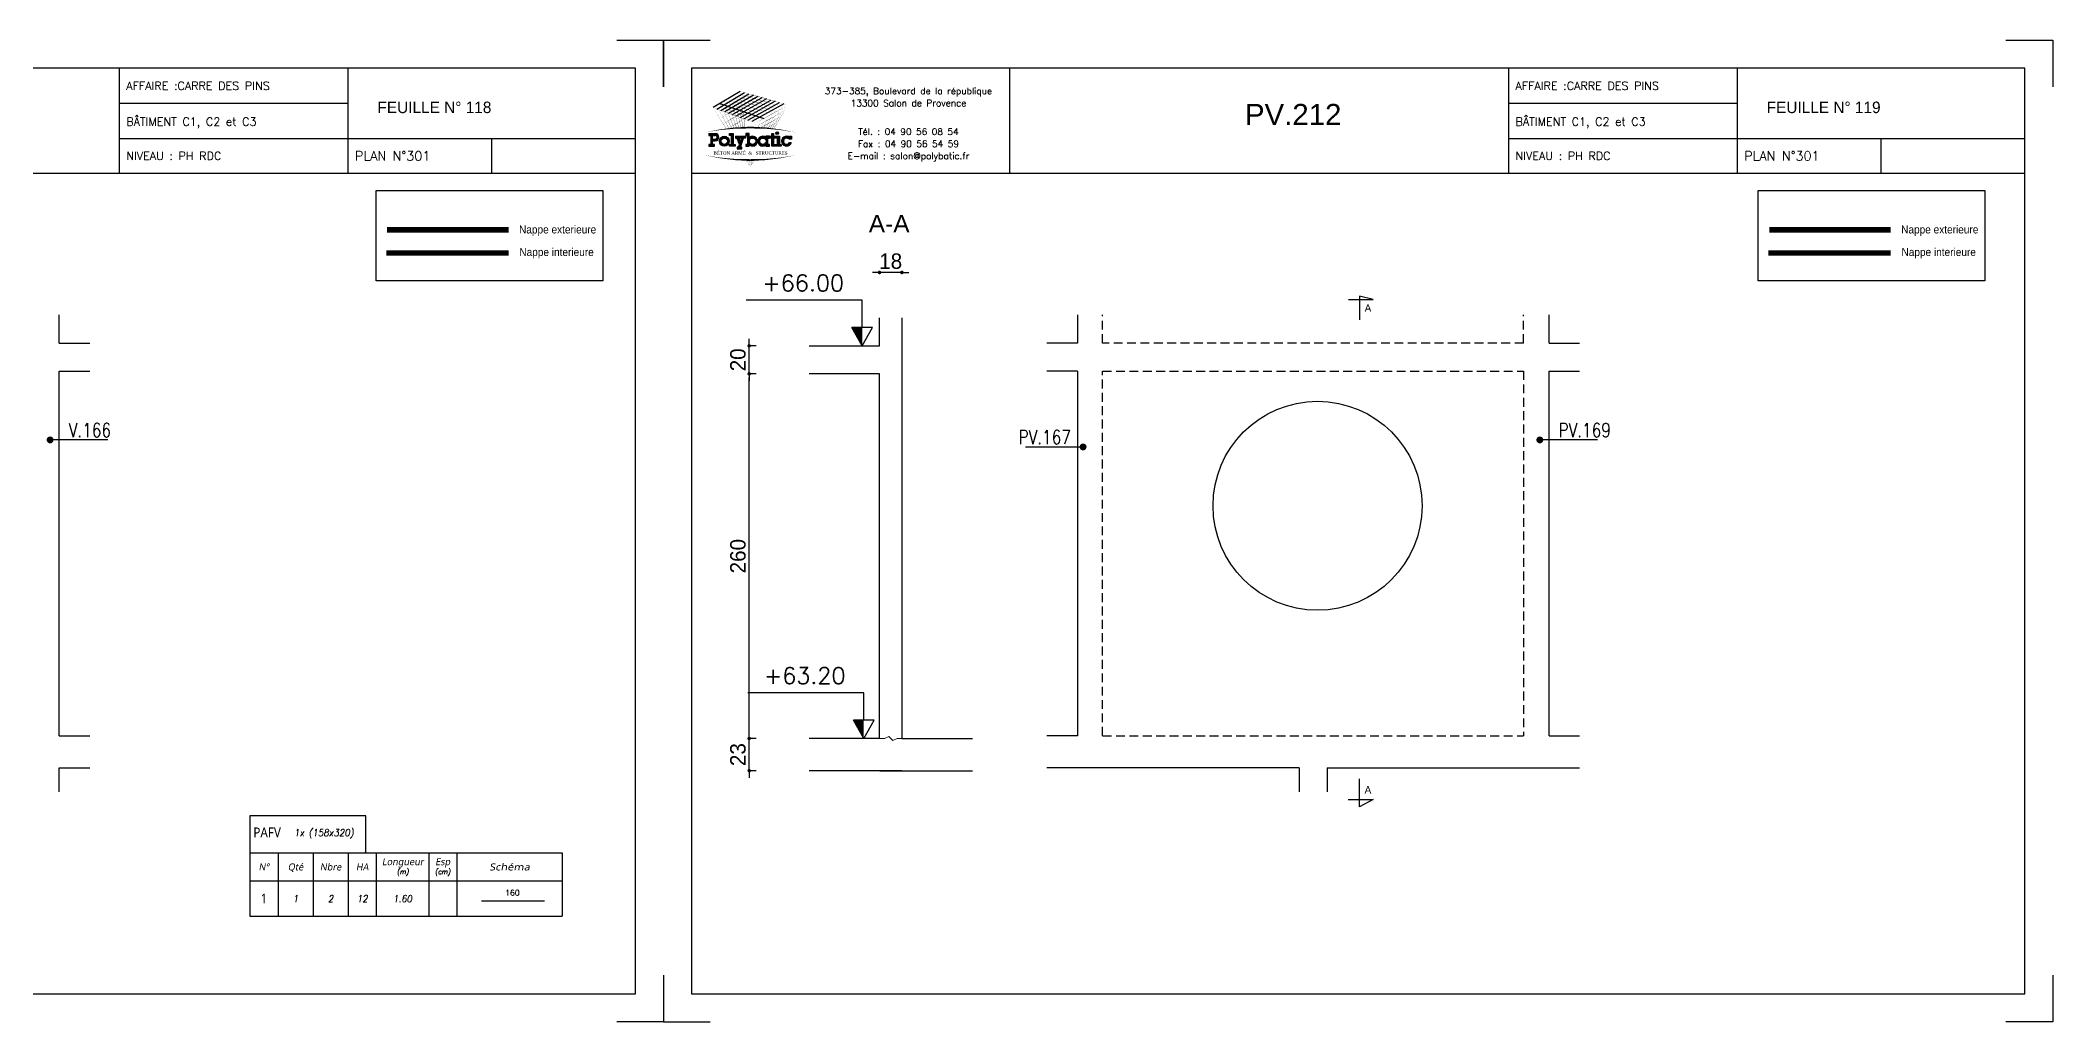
# Model space of a CAD drawing. Header units: metres. Extents: x -5618 to 118954, y -306 to 4637.
# Drawn here: x 117520 to 118954, y 894 to 1594 of the extents above; entities that cross this region are included whole.
import ezdxf
from ezdxf.enums import TextEntityAlignment as Align

# ---------------------------------------------------------------- set-up
doc = ezdxf.new("R2010")
doc.units = ezdxf.units.M
doc.linetypes.add('CACHE', pattern=[9.525, 6.35, -3.175])
for name, color, linetype in [('COTATION', 1, 'Continuous'), ('GO-CARTOUCHE', 7, 'Continuous'), ('GO-FER-HA', 140, 'Continuous'), ('GO-TEXTE', 9, 'Continuous'), ('GO-TEXTE-FER', 3, 'Continuous'), ('K_ENT_M_Building_V.76', 7, 'Continuous'), ('STR_COTATION', 1, 'Continuous'), ('STR_TS', 22, 'Continuous')]:
    doc.layers.add(name, color=color, linetype=linetype)
doc.layers.add('Kofragna_forma', color=7, linetype='Continuous', lineweight=70)
doc.styles.add('ARIAL', font='ARIAL.TTF')
doc.styles.add('GrDimensions', font='simplex.shx')
doc.styles.add('Lucida', font='LSANSI.TTF')
doc.styles.add('POLYBATIC', font='TIMES.TTF')
doc.styles.add('schéma', font='simplex.shx')
doc.styles.add('Tableau', font='romans.shx', dxfattribs={"width": 0.9, "oblique": 10})
doc.styles.add('Tableau2', font='trebuc.TTF', dxfattribs={"width": 0.9, "oblique": 10})
doc.styles.add('TEXTE TS', font='romans.shx', dxfattribs={"width": 0.7, "oblique": 15})
doc.styles.add('TEXTEBA', font='ARIAL.TTF')
doc.dimstyles.new('COUPE-20', dxfattribs={"dimscale": 0.5, "dimtxt": 22, "dimasz": 5, "dimexe": 0.05, "dimexo": 0, "dimgap": 5, "dimtad": 1, "dimdec": 0, "dimdsep": 46, "dimtxsty": 'Standard', "dimblk1": 'DOT', "dimblk2": 'DOT', "dimsah": 1, "dimcen": 0, "dimdle": 150, "dimclrd": 1, "dimclre": 1, "dimclrt": 7, "dimadec": 0, "dimazin": 0, "dimtfac": 1, "dimtdec": 0, "dimtix": 1, "dimtmove": 2, "dimatfit": 3, "dimldrblk": 'DOT', "dimfxl": 0, "dimtvp": 1, "dimtolj": 1, "dimtzin": 0, "dimarcsym": 0})

# ---------------------------------------------------------------- blocks, each defined once
blk = doc.blocks.new('ime')
at = {"layer": 'COTATION', "const_width": 2.5}
blk.add_lwpolyline([(1.2, 0, -1), (-1.2, 0, -1)], format="xyb", close=True, dxfattribs=at)
at = {"layer": 'COTATION'}
blk.add_lwpolyline([(41.1, 0), (0, 0)], dxfattribs=at)
at = {"layer": 'COTATION', "color": 7, "style": 'TEXTE TS', "width": 0.8}
blk.add_attdef('NAME', (9.1, 2), '', height=10, dxfattribs=at)
blk = doc.blocks.new('Désignation')
at = {"layer": 'GO-TEXTE-FER'}
for p, q in [((0, 0.8), (8.9, 0.8)), ((0, 0.8), (0, 0)), ((0.8, 0.8), (0.8, 0)), ((1.8, 0.8), (1.8, 0)), ((2.8, 0.8), (2.8, 0)), ((3.6, 0.8), (3.6, 0)), ((5.1, 0.8), (5.1, 0)), ((5.9, 0.8), (5.9, 0)), ((8.9, 0.8), (8.9, 0)), ((0, 0), (8.9, 0))]:
    blk.add_line(p, q, dxfattribs=at)
at = {"layer": 'GO-TEXTE-FER', "style": 'Tableau2', "oblique": 10}
for s, p in [('Longueur', (4.356, 0.55)), ('Esp', (5.494, 0.55)), ('N°', (0.4, 0.4)), ('Qté', (1.3, 0.4)), ('Nbre', (2.3, 0.4)), ('HA', (3.2, 0.4))]:
    blk.add_text(s, height=0.2, dxfattribs=at).set_placement(p, align=Align.MIDDLE_CENTER)
at = {"layer": 'GO-TEXTE-FER', "color": 7, "style": 'Tableau', "oblique": 10, "width": 0.9}
for s, p in [('(m)', (4.356, 0.265)), ('(cm)', (5.494, 0.265))]:
    blk.add_text(s, height=0.15, dxfattribs=at).set_placement(p, align=Align.MIDDLE_CENTER)
at = {"layer": 'GO-TEXTE-FER', "style": 'Tableau2', "oblique": 10, "width": 1.2}
blk.add_text('Schéma', height=0.2, dxfattribs=at).set_placement((7.4, 0.4), align=Align.MIDDLE_CENTER)
blk = doc.blocks.new('Barre libre')
at = {"layer": 'GO-TEXTE-FER'}
for p, q in [((0, 0), (0, -1)), ((0, 0), (8.9, 0)), ((0.8, 0), (0.8, -1)), ((1.8, 0), (1.8, -1)), ((2.8, 0), (2.8, -1)), ((3.6, 0), (3.6, -1)), ((5.1, 0), (5.1, -1)), ((5.9, 0), (5.9, -1)), ((8.9, 0), (8.9, -1)), ((0, -1), (8.9, -1))]:
    blk.add_line(p, q, dxfattribs=at)
at = {"layer": 'GO-TEXTE-FER', "color": 1}
blk.add_line((6.603, -0.563), (8.394, -0.563), dxfattribs=at)
at = {"layer": 'GO-TEXTE-FER', "style": 'Tableau2', "width": 0.9}
blk.add_attdef('NUMERO', text='', height=0.28, dxfattribs=at).set_placement((0.4, -0.5), align=Align.MIDDLE_CENTER)
at = {"layer": 'GO-TEXTE-FER', "style": 'Tableau', "oblique": 10, "width": 0.9}
for tag, p in [('QUANTITE', (1.3, -0.5)), ('NOMBRE', (2.3, -0.5)), ('NUANCE', (3.2, -0.5)), ('LONGUEUR', (4.35, -0.5)), ('ESPACEMENTS', (5.5, -0.5))]:
    blk.add_attdef(tag, text='', height=0.2, dxfattribs=at).set_placement(p, align=Align.MIDDLE_CENTER)
at = {"layer": 'GO-TEXTE-FER', "color": 1, "style": 'Tableau'}
blk.add_attdef('Longueur', text='', height=0.16, dxfattribs=at).set_placement((7.481, -0.336), align=Align.MIDDLE_CENTER)
blk = doc.blocks.new('A$C492E529B')
h = blk.add_hatch(color=256)
h.paths.add_polyline_path([(-1.98, 0.1), (-2.08, 0.1), (-2.08, 0.3), (-1.93, 0.3, 1), (-1.93, 0.7), (-2.28, 0.7), (-2.28, 0.6), (-2.18, 0.6), (-2.18, 0.1), (-2.28, 0.1), (-2.28, 0), (-1.98, 0)])
h.paths.add_polyline_path([(-2.08, 0.4), (-2.08, 0.6), (-1.93, 0.6, -1), (-1.93, 0.4)], flags=16)
h = blk.add_hatch(color=256)
h.paths.add_polyline_path([(-1.16, 0.28, 1), (-1.71, 0.28, 1)])
h.paths.add_polyline_path([(-1.61, 0.28, -1), (-1.26, 0.28, -1)], flags=16)
for color, points in [(256, [(-0.94, 0.7), (-1.14, 0.7), (-1.14, 0.6), (-1.04, 0.6), (-1.04, 0.1), (-1.14, 0.1), (-1.14, 0), (-0.84, 0), (-0.84, 0.1), (-0.94, 0.1)]), (256, [(-0.37, 0.45), (-0.27, 0.45), (-0.27, 0.55), (-0.52, 0.55), (-0.52, 0.45), (-0.47, 0.45), (-0.54, 0.25), (-0.61, 0.45), (-0.56, 0.45), (-0.56, 0.55), (-0.82, 0.55), (-0.82, 0.45), (-0.72, 0.45), (-0.6, 0.1), (-0.65, -0.05), (-0.72, -0.05), (-0.72, -0.15), (-0.47, -0.15), (-0.47, -0.05), (-0.54, -0.05)]), (256, [(1.39, 0.55), (1.29, 0.55), (1.29, 0.7), (1.19, 0.7), (1.19, 0.55), (1.09, 0.55), (1.09, 0.45), (1.19, 0.45), (1.19, 0), (1.39, 0), (1.39, 0.1), (1.29, 0.1), (1.29, 0.45), (1.39, 0.45)]), (140, [(1.41, 0.73, 1), (1.56, 0.73, 1)]), (256, [(1.61, 0.55), (1.41, 0.55), (1.41, 0.45), (1.51, 0.45), (1.51, 0.1), (1.41, 0.1), (1.41, 0), (1.71, 0), (1.71, 0.1), (1.61, 0.1)]), (256, [(2.13, 0.4), (2.28, 0.4), (2.28, 0.55), (2.18, 0.55), (2.18, 0.49, 3.359496), (2.27, 0.2), (2.17, 0.2, -3.125802)])]:
    blk.add_hatch(color=color).paths.add_polyline_path(points)
h = blk.add_hatch(color=256)
h.paths.add_polyline_path([(-0.05, 0.49), (-0.05, 0.7), (-0.25, 0.7), (-0.25, 0.6), (-0.15, 0.6), (-0.15, 0.1), (-0.25, 0.1), (-0.25, 0), (-0.05, 0), (-0.05, 0.06, 2.12132)])
h.paths.add_polyline_path([(-0.05, 0.28, -1), (0.3, 0.28, -1)], flags=16)
h = blk.add_hatch(color=256)
h.paths.add_polyline_path([(1.07, 0.1), (0.97, 0.1), (0.97, 0.45), (1.07, 0.45), (1.07, 0.55), (0.87, 0.55), (0.87, 0.49, 2.12132), (0.87, 0.06), (0.87, 0), (1.07, 0)])
h.paths.add_polyline_path([(0.52, 0.28, -1), (0.87, 0.28, -1)], flags=16)
for p, q in [((-0.6, 0.1), (-0.72, 0.45)), ((-0.65, -0.05), (-0.6, 0.1)), ((-0.54, 0.25), (-0.61, 0.45)), ((-0.54, -0.05), (-0.37, 0.45)), ((-0.54, 0.25), (-0.47, 0.45)), ((0.87, 0.55), (0.87, 0.49)), ((1.07, 0.55), (0.87, 0.55)), ((0.87, 0.06), (0.87, 0)), ((0.97, 0.1), (0.97, 0.45)), ((0.97, 0.45), (1.07, 0.45)), ((1.07, 0.1), (0.97, 0.1)), ((1.07, 0.45), (1.07, 0.55)), ((1.07, 0), (1.07, 0.1)), ((2.17, 0.2), (2.27, 0.2)), ((0.87, 0), (1.07, 0))]:
    blk.add_line(p, q)
for points in [[(-2.28, 0.7), (-1.93, 0.7)], [(-2.28, 0.7), (-2.28, 0.6), (-2.18, 0.6), (-2.18, 0.1), (-2.28, 0.1), (-2.28, 0), (-1.98, 0), (-1.98, 0.1), (-2.08, 0.1), (-2.08, 0.3), (-1.93, 0.3)], [(-2.08, 0.4), (-2.08, 0.6), (-1.93, 0.6)], [(-2.08, 0.4), (-1.93, 0.4)], [(-1.14, 0.7), (-0.94, 0.7), (-0.94, 0.1), (-0.84, 0.1), (-0.84, 0), (-1.14, 0), (-1.14, 0.1), (-1.04, 0.1), (-1.04, 0.6), (-1.14, 0.6), (-1.14, 0.7)], [(-0.82, 0.55), (-0.56, 0.55)], [(-0.82, 0.55), (-0.82, 0.45), (-0.72, 0.45)], [(-0.61, 0.45), (-0.56, 0.45), (-0.56, 0.55)], [(-0.52, 0.55), (-0.27, 0.55), (-0.27, 0.45), (-0.37, 0.45)], [(-0.47, 0.45), (-0.52, 0.45), (-0.52, 0.55)], [(-0.25, 0.7), (-0.25, 0.6), (-0.15, 0.6), (-0.15, 0.1), (-0.25, 0.1), (-0.25, 0), (-0.05, 0), (-0.05, 0.06)], [(-0.05, 0.49), (-0.05, 0.7), (-0.25, 0.7)], [(1.09, 0.55), (1.19, 0.55), (1.19, 0.7), (1.29, 0.7), (1.29, 0.55), (1.39, 0.55), (1.39, 0.45), (1.29, 0.45), (1.29, 0.1), (1.39, 0.1), (1.39, 0), (1.19, 0), (1.19, 0.45), (1.09, 0.45)], [(1.09, 0.45), (1.09, 0.55)], [(1.41, 0.45), (1.41, 0.55), (1.61, 0.55), (1.61, 0.1), (1.71, 0.1), (1.71, 0), (1.41, 0), (1.41, 0.1), (1.51, 0.1), (1.51, 0.45), (1.41, 0.45)], [(2.18, 0.49), (2.18, 0.55), (2.28, 0.55), (2.28, 0.4), (2.13, 0.4)], [(-0.65, -0.05), (-0.72, -0.05), (-0.72, -0.15), (-0.47, -0.15), (-0.47, -0.05), (-0.54, -0.05)]]:
    blk.add_lwpolyline(points)
for centre, radius in [((-1.43, 0.28), 0.275), ((-1.43, 0.28), 0.175), ((0.13, 0.28), 0.175), ((0.7, 0.28), 0.175)]:
    blk.add_circle(centre, radius)
at = {"color": 140}
blk.add_circle((1.49, 0.73), 0.075, dxfattribs=at)
for centre, radius, start, end in [((-1.93, 0.5), 0.2, 270, 90), ((-1.93, 0.5), 0.1, 270, 90), ((0.13, 0.28), 0.275, 230.4788, 129.5212), ((0.7, 0.28), 0.275, 50.4788, 309.5212), ((2.01, 0.28), 0.275, 50.4788, 344.1734), ((2.01, 0.28), 0.175, 45.5847, 334.6231)]:
    blk.add_arc(centre, radius, start, end)
blk = doc.blocks.new('POLYBATIC')
at = {"color": 140}
for p, q in [((-0.43, 3.281), (-1.602, 2.578)), ((-1.435, 2.518), (-0.241, 3.228)), ((-1.309, 2.754), (0.586, 2.109)), ((-1.268, 2.457), (-0.053, 3.175)), ((0.135, 3.121), (-1.101, 2.397)), ((-0.934, 2.337), (0.323, 3.068)), ((-0.767, 2.276), (0.511, 3.015)), ((0.7, 2.962), (-0.6, 2.216)), ((-0.433, 2.156), (0.888, 2.908)), ((1.076, 2.855), (-0.266, 2.095)), ((-0.099, 2.035), (1.264, 2.802)), ((1.452, 2.749), (0.067, 1.974))]:
    blk.add_line(p, q, dxfattribs=at)
for points in [[(-1.602, 2.578, 0, 0.0156, 0), (-1.016, 2.93, 0, 0, 0)], [(-1.456, 2.344, 0, 0.0156, 0), (-0.923, 2.663, 0, 0, 0)], [(-0.522, 2.339, 0.0156, 0, 0), (-1.455, 2.666, 0, 0, 0)], [(-0.913, 1.673, 0.0116, 0, 0), (-1.455, 2.666, 0, 0, 0)], [(-1.435, 2.518, 0, 0.0156, 0), (-0.838, 2.873, 0, 0, 0)], [(-0.361, 2.432, 0.0156, 0, 0), (-1.309, 2.754, 0, 0, 0)], [(-0.8, 1.684, 0.0121, 0, 0), (-1.309, 2.754, 0, 0, 0)], [(-1.268, 2.457, 0, 0.0156, 0), (-0.661, 2.816, 0, 0, 0)], [(-0.2, 2.524, 0.0156, 0, 0), (-1.162, 2.842, 0, 0, 0)], [(-0.692, 1.693, 0.0126, 0, 0), (-1.162, 2.842, 0, 0, 0)], [(-1.101, 2.397, 0, 0.0156, 0), (-0.483, 2.759, 0, 0, 0)], [(-1.016, 2.93, 0.0156, 0, 0), (-0.43, 3.281, 0, 0, 0)], [(-0.039, 2.617, 0.0156, 0, 0), (-1.016, 2.93, 0, 0, 0)], [(-0.589, 1.7, 0.0131, 0, 0), (-1.016, 2.93, 0, 0, 0)], [(-0.934, 2.337, 0, 0.0156, 0), (-0.305, 2.702, 0, 0, 0)], [(-0.391, 2.983, 0, 0.0156, 0), (-0.923, 2.663, 0, 0, 0)], [(0.122, 2.71, 0.0156, 0, 0), (-0.869, 3.018, 0, 0, 0)], [(-0.491, 1.706, 0.0136, 0, 0), (-0.869, 3.018, 0, 0, 0)], [(-0.838, 2.873, 0.0156, 0, 0), (-0.241, 3.228, 0, 0, 0)], [(-0.352, 2.685, 0, 0.0156, 0), (-0.831, 2.397, 0, 0, 0)], [(-0.767, 2.276, 0, 0.0156, 0), (-0.128, 2.646, 0, 0, 0)], [(0.283, 2.803, 0.0156, 0, 0), (-0.723, 3.105, 0, 0, 0)], [(-0.398, 1.71, 0.014, 0, 0), (-0.723, 3.105, 0, 0, 0)], [(-0.661, 2.816, 0.0156, 0, 0), (-0.053, 3.175, 0, 0, 0)], [(0.444, 2.896, 0.0156, 0, 0), (-0.576, 3.193, 0, 0, 0)], [(-0.309, 1.714, 0.0145, 0, 0), (-0.576, 3.193, 0, 0, 0)], [(-0.483, 2.759, 0.0156, 0, 0), (0.135, 3.121, 0, 0, 0)], [(0.605, 2.988, 0.0156, 0, 0), (-0.43, 3.281, 0, 0, 0)], [(-0.225, 1.716, 0.0149, 0, 0), (-0.43, 3.281, 0, 0, 0)], [(-0.305, 2.702, 0.0156, 0, 0), (0.323, 3.068, 0, 0, 0)], [(-0.128, 2.646, 0.0156, 0, 0), (0.511, 3.015, 0, 0, 0)], [(0.937, 2.305, 0, 0.0156, 0), (-0.039, 2.617, 0, 0, 0)], [(0.05, 2.589, 0.0156, 0, 0), (0.7, 2.962, 0, 0, 0)], [(1.113, 2.402, 0, 0.0156, 0), (0.122, 2.71, 0, 0, 0)], [(0.227, 2.532, 0.0156, 0, 0), (0.888, 2.908, 0, 0, 0)], [(1.289, 2.5, 0, 0.0156, 0), (0.283, 2.803, 0, 0, 0)], [(0.405, 2.475, 0.0156, 0, 0), (1.076, 2.855, 0, 0, 0)], [(1.465, 2.598, 0, 0.0156, 0), (0.444, 2.896, 0, 0, 0)], [(0.582, 2.418, 0.0156, 0, 0), (1.264, 2.802, 0, 0, 0)], [(1.641, 2.695, 0, 0.0156, 0), (0.605, 2.988, 0, 0, 0)], [(0.76, 2.362, 0.0156, 0, 0), (1.452, 2.749, 0, 0, 0)], [(0.937, 2.305, 0.0156, 0, 0), (1.641, 2.695, 0, 0, 0)], [(1.012, 1.663, 0.012, 0, 0), (1.641, 2.695, 0, 0, 0)], [(-1.953, 1.508, 0, 0.0781, -0.053843), (0, 1.719, 0, 0, 0)], [(-0.684, 2.246, 0.0156, 0, 0), (-1.602, 2.578, 0, 0, 0)], [(-1.031, 1.66, 0.0111, 0, 0), (-1.602, 2.578, 0, 0, 0)], [(-1.31, 2.109, 0, 0.0156, 0), (-0.831, 2.397, 0, 0, 0)], [(-1.165, 1.875, 0, 0.0156, 0), (-0.739, 2.131, 0, 0, 0)], [(-1.019, 1.641, 0, 0.0156, 0), (-0.646, 1.864, 0, 0, 0)], [(-0.312, 2.386, 0, 0.0156, 0), (-0.739, 2.131, 0, 0, 0)], [(0.234, 1.914, 0, 0.0156, 0), (-0.684, 2.246, 0, 0, 0)], [(-0.273, 2.088, 0, 0.0156, 0), (-0.646, 1.864, 0, 0, 0)], [(-0.6, 2.216, 0, 0.0156, 0), (0.05, 2.589, 0, 0, 0)], [(0.41, 2.012, 0, 0.0156, 0), (-0.522, 2.339, 0, 0, 0)], [(-0.433, 2.156, 0, 0.0156, 0), (0.227, 2.532, 0, 0, 0)], [(0.586, 2.109, 0, 0.0156, 0), (-0.361, 2.432, 0, 0, 0)], [(-0.234, 1.79, 0, 0.00638, 0), (-0.365, 1.711, 0, 0.00638, 0)], [(-0.266, 2.095, 0, 0.0156, 0), (0.405, 2.475, 0, 0, 0)], [(0.762, 2.207, 0, 0.0156, 0), (-0.2, 2.524, 0, 0, 0)], [(-0.099, 2.035, 0, 0.0156, 0), (0.582, 2.418, 0, 0, 0)], [(1.953, 1.508, 0, 0.0781, 0.053843), (0, 1.719, 0, 0, 0)], [(0.067, 1.974, 0, 0.0156, 0), (0.76, 2.362, 0, 0, 0)], [(0.213, 1.74, 0, 0.0156, 0), (0.852, 2.095, 0, 0, 0)], [(0.21, 1.716, 0.00323, 0, 0), (0.234, 1.914, 0, 0, 0)], [(0.234, 1.914, 0, 0.0156, 0), (0.937, 2.305, 0, 0, 0)], [(0.349, 1.712, 0.00465, 0, 0), (0.41, 2.012, 0, 0, 0)], [(0.447, 1.708, 0.00693, 0.0156, 0), (0.767, 1.886, 0, 0, 0)], [(0.474, 1.706, 0.00597, 0, 0), (0.586, 2.109, 0, 0, 0)], [(0.587, 1.7, 0.00718, 0, 0), (0.762, 2.207, 0, 0, 0)], [(0.68, 1.675, 0.0156, 0, 0), (1.193, 1.96, 0, 0, 0)], [(0.689, 1.693, 0.0083, 0, 0), (0.937, 2.305, 0, 0, 0)], [(0.765, 1.884, 0.0156, 0, 0), (1.342, 2.205, 0, 0, 0)], [(0.781, 1.685, 0.00933, 0, 0), (1.113, 2.402, 0, 0, 0)], [(0.852, 2.095, 0.0156, 0, 0), (1.491, 2.45, 0, 0, 0)], [(0.865, 1.678, 0.0103, 0, 0), (1.289, 2.5, 0, 0, 0)], [(0.942, 1.67, 0.0112, 0, 0), (1.465, 2.598, 0, 0, 0)], [(0.96, 1.668, 0.00293, 0, 0), (1.044, 1.715, 0, 0, 0)], [(-1.953, 0.523, 0, 0.0781, 0.053843), (0, 0.312, 0, 0, 0)], [(0, 0, 0, 0.00381, 0), (-0.195, 0.315, 0, 0.00381, 0)], [(0, 0, 0, 0.00368, 0), (-0.171, 0.314, 0, 0.00368, 0)], [(0, 0, 0, 0.00356, 0), (-0.149, 0.314, 0, 0.00356, 0)], [(0, 0, 0, 0.00345, 0), (-0.128, 0.313, 0, 0.00345, 0)], [(0, 0, 0, 0.00334, 0), (-0.109, 0.313, 0, 0.00334, 0)], [(0, 0, 0, 0.00324, 0), (-0.09, 0.313, 0, 0.00324, 0)], [(0, 0, 0, 0.00315, 0), (-0.073, 0.313, 0, 0.00315, 0)], [(0, 0, 0, 0.00306, 0), (-0.056, 0.313, 0, 0.00306, 0)], [(0, 0, 0, 0.00306, 0), (-0.056, 0.313, 0, 0.00306, 0)], [(0, 0, 0, 0.00298, 0), (-0.041, 0.313, 0, 0.00298, 0)], [(1.953, 0.523, 0, 0.0781, -0.053843), (0, 0.312, 0, 0, 0)], [(0, 0, 0, 0.0051, 0), (0.038, 0.313, 0, 0.0051, 0)], [(0, 0, 0, 0.00425, 0), (0.127, 0.313, 0, 0.00425, 0)], [(0, 0, 0, 0.00408, 0), (0.145, 0.314, 0, 0.00408, 0)], [(0, 0, 0, 0.00392, 0), (0.162, 0.314, 0, 0.00392, 0)], [(0, 0, 0, 0.00378, 0), (0.177, 0.314, 0, 0.00378, 0)], [(0, 0, 0, 0.00365, 0), (0.191, 0.315, 0, 0.00365, 0)], [(0, 0, 0, 0.00486, 0), (0.064, 0.313, 0, 0.00486, 0)], [(0, 0, 0, 0.00464, 0), (0.087, 0.313, 0, 0.00464, 0)], [(0, 0, 0, 0.00443, 0), (0.108, 0.313, 0, 0.00443, 0)]]:
    blk.add_lwpolyline(points, format="xyseb", dxfattribs=at)
at = {"color": 5, "xscale": 0.78125, "yscale": 0.78125, "zscale": 0.78125}
blk.add_blockref('A$C492E529B', (0, 0.91), dxfattribs=at)
at = {"lineweight": 60, "style": 'POLYBATIC'}
for s, p in [('BÉTON ARMÉ', (-1.587, 0.547)), ('STRUCTURES', (0.24, 0.547))]:
    blk.add_text(s, height=0.1406, dxfattribs=at).set_placement(p)
at = {"color": 140, "style": 'POLYBATIC'}
blk.add_text('&', height=0.141, dxfattribs=at).set_placement((0, 0.547), align=Align.CENTER)
blk = doc.blocks.new('_DOT')
at = {"color": 0, "linetype": 'ByBlock'}
blk.add_line((-0.5, 0), (-1, 0), dxfattribs=at)
at = {"color": 0, "linetype": 'ByBlock', "const_width": 0.5}
blk.add_lwpolyline([(-0.25, 0, 1), (0.25, 0, 1)], format="xyb", close=True, dxfattribs=at)
blk = doc.blocks.new('*D1336')
at = {"layer": 'COTATION', "color": 1, "lineweight": -2, "ltscale": 4.5}
for p, q in [((118025.5, 1098.3), (118025.5, 1100.8)), ((118030.5, 1095.8), (118025.5, 1095.8)), ((118025.5, 1072.8), (118025.5, 1095.8)), ((118030.5, 1072.8), (118025.5, 1072.8)), ((118025.5, 1070.3), (118025.5, 1067.8))]:
    blk.add_line(p, q, dxfattribs=at)
at = {"layer": 'DEFPOINTS', "color": 0, "lineweight": -3, "ltscale": 4.5}
for p in [(118025.5, 1095.8), (118068.3, 1095.8), (118068.3, 1072.8)]:
    blk.add_point(p, dxfattribs=at)
at = {"layer": 'COTATION', "color": 1, "lineweight": -2, "ltscale": 4.5, "xscale": 2.5, "yscale": 2.5, "zscale": 2.5}
for p, rotation in [((118025.5, 1095.8), 270), ((118025.5, 1072.8), 90)]:
    blk.add_blockref('_DOT', p, dxfattribs=dict(at, rotation=rotation))
at = {"layer": 'COTATION', "color": 7, "lineweight": -3, "ltscale": 4.5, "insert": (118017.5, 1084.3), "char_height": 11, "attachment_point": 5, "rotation": 90}
blk.add_mtext('\\A1;23', dxfattribs=at)
blk = doc.blocks.new('*D1337')
at = {"layer": 'COTATION', "color": 1, "lineweight": -2, "ltscale": 4.5}
for p, q in [((118030.5, 1355.8), (118025.5, 1355.8)), ((118025.5, 1098.3), (118025.5, 1353.3)), ((118030.5, 1095.8), (118025.5, 1095.8))]:
    blk.add_line(p, q, dxfattribs=at)
at = {"layer": 'DEFPOINTS', "color": 0, "lineweight": -3, "ltscale": 4.5}
for p in [(118025.5, 1355.8), (118068.3, 1355.8), (118068.3, 1095.8)]:
    blk.add_point(p, dxfattribs=at)
at = {"layer": 'COTATION', "color": 1, "lineweight": -2, "ltscale": 4.5, "xscale": 2.5, "yscale": 2.5, "zscale": 2.5}
for p, rotation in [((118025.5, 1355.8), 90), ((118025.5, 1095.8), 270)]:
    blk.add_blockref('_DOT', p, dxfattribs=dict(at, rotation=rotation))
at = {"layer": 'COTATION', "color": 7, "lineweight": -3, "ltscale": 4.5, "insert": (118017.5, 1225.8), "char_height": 11, "attachment_point": 5, "rotation": 90}
blk.add_mtext('\\A1;260', dxfattribs=at)
blk = doc.blocks.new('*D1338')
at = {"layer": 'COTATION', "color": 1, "lineweight": -2, "ltscale": 4.5}
for p, q in [((118025.5, 1378.3), (118025.5, 1380.8)), ((118030.5, 1375.8), (118025.5, 1375.8)), ((118025.5, 1355.8), (118025.5, 1375.8)), ((118030.5, 1355.8), (118025.5, 1355.8)), ((118025.5, 1353.3), (118025.5, 1350.8))]:
    blk.add_line(p, q, dxfattribs=at)
at = {"layer": 'DEFPOINTS', "color": 0, "lineweight": -3, "ltscale": 4.5}
for p in [(118025.5, 1375.8), (118068.3, 1375.8), (118068.3, 1355.8)]:
    blk.add_point(p, dxfattribs=at)
at = {"layer": 'COTATION', "color": 1, "lineweight": -2, "ltscale": 4.5, "xscale": 2.5, "yscale": 2.5, "zscale": 2.5}
for p, rotation in [((118025.5, 1375.8), 270), ((118025.5, 1355.8), 90)]:
    blk.add_blockref('_DOT', p, dxfattribs=dict(at, rotation=rotation))
at = {"layer": 'COTATION', "color": 7, "lineweight": -3, "ltscale": 4.5, "insert": (118017.5, 1365.8), "char_height": 11, "attachment_point": 5, "rotation": 90}
blk.add_mtext('\\A1;20', dxfattribs=at)
blk = doc.blocks.new('*D1339')
at = {"layer": 'DEFPOINTS', "color": 0, "lineweight": -3, "ltscale": 4.5}
for p in [(118118.3, 1428.1), (118118.3, 1395.8, 187.7), (118134.3, 1395.8, 187.7)]:
    blk.add_point(p, dxfattribs=at)
at = {"layer": 'STR_COTATION', "color": 1, "lineweight": -2, "ltscale": 4.5}
for p, q in [((118115.8, 1428.1), (118113.3, 1428.1)), ((118118.3, 1428.1), (118118.3, 1428.1)), ((118134.3, 1428.1), (118118.3, 1428.1)), ((118134.3, 1428.1), (118134.3, 1428.1)), ((118136.8, 1428.1), (118139.3, 1428.1))]:
    blk.add_line(p, q, dxfattribs=at)
at = {"layer": 'STR_COTATION', "color": 1, "lineweight": -2, "ltscale": 4.5, "xscale": 2.5, "yscale": 2.5, "zscale": 2.5}
blk.add_blockref('_DOT', (118118.3, 1428.1), dxfattribs=at)
at = {"layer": 'STR_COTATION', "color": 1, "lineweight": -2, "ltscale": 4.5, "xscale": 2.5, "yscale": 2.5, "zscale": 2.5, "rotation": 180}
blk.add_blockref('_DOT', (118134.3, 1428.1), dxfattribs=at)
at = {"layer": 'STR_COTATION', "color": 7, "lineweight": -3, "ltscale": 4.5, "insert": (118126.3, 1436.1), "char_height": 11, "attachment_point": 5}
blk.add_mtext('\\A1;18', dxfattribs=at)

msp = doc.modelspace()

# ---------------------------------------------------------------- linework, layer by layer
for p, q in [((117576.63, 1573.71), (117576.63, 1498.77)), ((117739.6, 1573.74), (117739.6, 1498.77)), ((118566.53, 1573.71), (118566.53, 1498.77)), ((118729.5, 1573.74), (118729.5, 1498.77)), ((117576.63, 1548.71), (117739.6, 1548.71)), ((118566.53, 1548.71), (118729.5, 1548.71)), ((117576.63, 1523.72), (117739.6, 1523.72)), ((117739.6, 1523.74), (117944.45, 1523.74)), ((117841.93, 1523.74), (117841.93, 1498.77)), ((118566.53, 1523.72), (118729.5, 1523.72)), ((118729.5, 1523.74), (118934.35, 1523.74)), ((118831.84, 1523.74), (118831.84, 1498.77))]:
    msp.add_line(p, q)
at = {"color": 7, "linetype": 'Continuous', "lineweight": -3}
for p, q in [((118113.45, 1388.79, 187.69), (118098.7, 1388.79, 187.69)), ((118106.08, 1375.79, 187.69), (118098.7, 1388.79, 187.69)), ((118113.45, 1388.79, 187.69), (118098.7, 1388.79, 187.69)), ((118106.08, 1375.79, 187.69), (118098.7, 1388.79, 187.69)), ((118106.08, 1375.79, 187.69), (118113.45, 1388.79, 187.69)), ((118106.08, 1375.79, 187.69), (118113.45, 1388.79, 187.69)), ((118114.51, 1108.79, 187.69), (118099.76, 1108.79, 187.69)), ((118107.13, 1095.79, 187.69), (118099.76, 1108.79, 187.69)), ((118114.51, 1108.79, 187.69), (118099.76, 1108.79, 187.69)), ((118107.13, 1095.79, 187.69), (118099.76, 1108.79, 187.69)), ((118107.13, 1095.79, 187.69), (118114.51, 1108.79, 187.69)), ((118107.13, 1095.79, 187.69), (118114.51, 1108.79, 187.69))]:
    msp.add_line(p, q, dxfattribs=at)
for points in [[(117931.12, 1593.71), (117964.45, 1593.71), (117964.45, 1560.38)], [(117964.45, 1560.38), (117964.45, 1593.71), (117997.78, 1593.71)], [(118921.02, 1593.71), (118954.35, 1593.71), (118954.35, 1560.38)], [(118211.09, 1573.71), (118211.09, 1498.77)], [(117944.45, 1498.77), (116994.55, 1498.77)], [(118934.35, 1498.77), (117984.45, 1498.77)], [(117964.45, 927.11), (117964.45, 893.78), (117931.12, 893.78)], [(117964.45, 927.11), (117964.45, 893.78), (117997.78, 893.78)], [(118954.35, 927.11), (118954.35, 893.78), (118921.02, 893.78)]]:
    msp.add_lwpolyline(points)
for points in [[(116994.55, 1573.71), (116994.55, 913.78), (117944.45, 913.78), (117944.45, 1573.71)], [(117984.45, 1573.71), (117984.45, 913.78), (118934.35, 913.78), (118934.35, 1573.71)]]:
    msp.add_lwpolyline(points, close=True)
at = {"lineweight": 18, "elevation": 187.69}
msp.add_lwpolyline([(118134.28, 1095.79), (118130.81, 1095.79), (118127.79, 1094.36), (118125.04, 1097.13), (118121.88, 1095.79), (118118.28, 1095.79)], dxfattribs=at)
at = {"color": 7, "linetype": 'Continuous', "lineweight": -3}
for points in [[(118098.7, 1388.79, 187.69), (118106.08, 1375.79, 187.69), (118106.08, 1388.76, 187.69)], [(118098.7, 1388.79, 187.69), (118106.08, 1375.79, 187.69), (118106.08, 1388.76, 187.69)], [(118099.76, 1108.79, 187.69), (118107.13, 1095.79, 187.69), (118107.13, 1108.75, 187.69)], [(118099.76, 1108.79, 187.69), (118107.13, 1095.79, 187.69), (118107.13, 1108.75, 187.69)]]:
    msp.add_solid(points, dxfattribs=at)
at = {"layer": 'GO-TEXTE', "elevation": 563.06, "flags": 128}
for points in [[(118452.44, 1408.86), (118470.08, 1408.85), (118460.41, 1411.14), (118460.4, 1394.22)], [(118452.41, 1052.28), (118470.06, 1052.28), (118460.38, 1047), (118460.38, 1066.92)]]:
    msp.add_lwpolyline(points, dxfattribs=at)
at = {"layer": 'GO-TEXTE-FER'}
msp.add_lwpolyline([(117669.76, 1014.18), (117752.26, 1014.18), (117752.26, 1040.61), (117669.76, 1040.61)], close=True, dxfattribs=at)
at = {"layer": 'K_ENT_M_Building_V.76', "color": 30, "linetype": 'Continuous', "lineweight": -3}
for p, q in [((118099.58, 1408.29, 187.69), (118023.43, 1408.29, 187.69)), ((118099.58, 1408.29, 187.69), (118023.43, 1408.29, 187.69)), ((118106.08, 1408.29, 187.69), (118099.58, 1408.29, 187.69)), ((118106.08, 1408.29, 187.69), (118099.58, 1408.29, 187.69)), ((118106.08, 1388.79, 187.69), (118106.08, 1408.29, 187.69)), ((118106.08, 1388.79, 187.69), (118106.08, 1408.29, 187.69)), ((118100.63, 1128.29, 187.69), (118024.49, 1128.29, 187.69)), ((118100.63, 1128.29, 187.69), (118024.49, 1128.29, 187.69)), ((118107.13, 1128.29, 187.69), (118100.63, 1128.29, 187.69)), ((118107.13, 1128.29, 187.69), (118100.63, 1128.29, 187.69)), ((118107.13, 1108.79, 187.69), (118107.13, 1128.29, 187.69)), ((118107.13, 1108.79, 187.69), (118107.13, 1128.29, 187.69))]:
    msp.add_line(p, q, dxfattribs=at)
at = {"layer": 'Kofragna_forma', "color": 4, "lineweight": -3}
for p, q in [((117533.89, 1377.79, 563.06), (117533.89, 1397.79, 563.06)), ((118118.28, 1375.79, 187.69), (118118.28, 1395.79, 187.69)), ((118134.28, 1395.79, 187.69), (118134.28, 1375.79, 187.69)), ((118259.35, 1397.79, 563.06), (118259.35, 1377.79, 563.06)), ((118595.4, 1377.79, 563.06), (118595.4, 1397.79, 563.06)), ((117533.89, 1377.79, 563.06), (117555.59, 1377.79, 563.06)), ((118259.35, 1377.79, 563.06), (118237.56, 1377.79, 563.06)), ((118595.4, 1377.79, 563.06), (118617.09, 1377.79, 563.06)), ((118068.28, 1375.79, 187.69), (118118.28, 1375.79, 187.69)), ((118134.28, 1375.79, 187.69), (118134.28, 1095.79, 187.69)), ((117533.89, 1357.79, 563.06), (117555.59, 1357.79, 563.06)), ((117533.89, 1097.79, 563.06), (117533.89, 1357.79, 563.06)), ((118118.28, 1355.79, 187.69), (118068.28, 1355.79, 187.69)), ((118118.28, 1095.79, 187.69), (118118.28, 1355.79, 187.69)), ((118259.35, 1357.79, 563.06), (118237.56, 1357.79, 563.06)), ((118259.35, 1357.79, 563.06), (118259.35, 1158.79, 563.06)), ((118595.4, 1097.79, 563.06), (118595.4, 1357.79, 563.06)), ((118595.4, 1357.79, 563.06), (118617.09, 1357.79, 563.06)), ((118259.35, 1158.79, 563.06), (118259.35, 1097.79, 563.06)), ((117533.89, 1097.79, 563.06), (117555.59, 1097.79, 563.06)), ((118118.28, 1095.79, 187.69), (118068.28, 1095.79, 187.69)), ((118134.28, 1095.79, 187.69), (118184.56, 1095.79, 187.69)), ((118259.35, 1097.79, 563.06), (118237.56, 1097.79, 563.06)), ((118595.4, 1097.79, 563.06), (118617.09, 1097.79, 563.06)), ((117533.89, 1057.79, 563.06), (117533.89, 1074.79, 563.06)), ((117533.89, 1074.79, 563.06), (117555.59, 1074.79, 563.06)), ((118134.28, 1072.79, 187.69), (118068.28, 1072.79, 187.69)), ((118118.56, 1072.79, 187.69), (118184.56, 1072.79, 187.69)), ((118417.35, 1074.79, 563.06), (118237.56, 1074.79, 563.06)), ((118417.35, 1074.79, 563.06), (118417.35, 1057.79, 563.06)), ((118437.35, 1074.79, 563.06), (118595.4, 1074.79, 563.06)), ((118437.35, 1074.79, 563.06), (118437.35, 1057.79, 563.06)), ((118595.4, 1074.79, 563.06), (118617.09, 1074.79, 563.06))]:
    msp.add_line(p, q, dxfattribs=at)
at = {"layer": 'Kofragna_forma', "linetype": 'CACHE', "lineweight": -3}
for p, q in [((118277.35, 1377.79, 563.06), (118277.35, 1397.79, 563.06)), ((118577.3, 1377.79, 563.06), (118577.3, 1397.79, 563.06)), ((118577.3, 1377.79, 563.06), (118277.35, 1377.79, 563.06)), ((118277.35, 1097.79, 563.06), (118277.35, 1357.79, 563.06)), ((118277.35, 1357.79, 563.06), (118577.3, 1357.79, 563.06)), ((118577.3, 1357.79, 563.06), (118577.3, 1097.79, 563.06)), ((118277.35, 1097.79, 563.06), (118577.3, 1097.79, 563.06))]:
    msp.add_line(p, q, dxfattribs=at)
at = {"layer": 'STR_COTATION', "linetype": 'ByBlock', "lineweight": -3, "ltscale": 4.5}
msp.add_circle((118430.48, 1261.73), 74.48, dxfattribs=at)
at = {"layer": 'STR_TS', "color": 7}
for points in [[(117759.64, 1486.45), (117921.18, 1486.45), (117921.18, 1422.16), (117759.64, 1422.16)], [(118744.5, 1486.45), (118906.04, 1486.45), (118906.04, 1422.16), (118744.5, 1422.16)]]:
    msp.add_lwpolyline(points, close=True, dxfattribs=at)
at = {"layer": 'STR_TS', "linetype": 'CACHE', "ltscale": 2, "const_width": 4}
for points in [[(117854.06, 1458.45), (117767.5, 1458.45)], [(118838.92, 1458.45), (118752.36, 1458.45)]]:
    msp.add_lwpolyline(points, dxfattribs=at)
at = {"layer": 'STR_TS', "const_width": 4}
for points in [[(117854.06, 1442), (117766.94, 1442)], [(118838.92, 1442), (118751.8, 1442)]]:
    msp.add_lwpolyline(points, dxfattribs=at)

# ---------------------------------------------------------------- block references
at = {"xscale": 16.49835000000894, "yscale": 16.49834999989253, "zscale": 16.49835000000003}
msp.add_blockref('POLYBATIC', (118026.22, 1503.09), dxfattribs=at)
at = {"layer": 'COTATION'}
ref = msp.add_blockref('ime', (117527.35, 1308.69, 563.06), dxfattribs=at)
ref.add_attrib('NAME', 'V.166', (117540.62, 1310.69, 563.06), dxfattribs={"color": 7, "height": 10, "style": 'TEXTE TS', "width": 0.8})
ref = msp.add_blockref('ime', (118588.86, 1308.69, 563.06), dxfattribs=at)
ref.add_attrib('NAME', 'PV.169', (118602.13, 1310.69, 563.06), dxfattribs={"color": 7, "height": 10, "style": 'TEXTE TS', "width": 0.8})
ref = msp.add_blockref('ime', (118263.42, 1303.69, 563.06), dxfattribs=dict(at, xscale=-1))
ref.add_attrib('NAME', 'PV.167', (118217.34, 1305.69, 563.06), dxfattribs={"color": 7, "height": 10, "style": 'TEXTE TS', "width": 0.8})
at = {"layer": 'GO-FER-HA', "xscale": 25, "yscale": 25, "zscale": 25}
msp.add_blockref('Désignation', (117669.76, 994.18), dxfattribs=at)
at = {"layer": 'GO-TEXTE-FER', "xscale": 25, "yscale": 25, "zscale": 25}
msp.add_blockref('Barre libre', (117669.76, 994.18), dxfattribs=at).add_auto_attribs({'NUMERO': '1', 'QUANTITE': '1', 'NOMBRE': '2', 'NUANCE': '12', 'Longueur': '160', 'LONGUEUR': '1.60'})

# ---------------------------------------------------------------- texts
for s, height, style, p in [('AFFAIRE :CARRE DES PINS', 5.8328, 'schéma', (117581.63, 1558.3)), ('AFFAIRE :CARRE DES PINS', 5.8328, 'schéma', (118571.53, 1558.3)), ('BÂTIMENT C1, C2 et C3', 5.8328, 'schéma', (117581.63, 1532.74)), ('PV.212', 15, 'ARIAL', (118378.75, 1533.3)), ('BÂTIMENT C1, C2 et C3', 5.8328, 'schéma', (118571.53, 1532.74)), ('NIVEAU : PH RDC', 5.8328, 'schéma', (117581.63, 1508.3)), ('PLAN N°301', 6.666, 'schéma', (117744.6, 1507.89)), ('NIVEAU : PH RDC', 5.8328, 'schéma', (118571.53, 1508.3)), ('PLAN N°301', 6.666, 'schéma', (118734.5, 1507.89))]:
    msp.add_text(s, height=height, dxfattribs=dict(style=style)).set_placement(p)
at = {"linetype": 'ByBlock', "lineweight": -3, "ltscale": 4.5}
for s, p in [('FEUILLE N° 118', (117760.6, 1541.74)), ('FEUILLE N° 119', (118750.5, 1541.74))]:
    msp.add_text(s, height=8.2, dxfattribs=at).set_placement(p)
at = {"style": 'schéma'}
for s, p in [('373-385, Boulevard de la république', (118138.97, 1555.18)), ('13300 Salon de Provence', (118138.97, 1546.55)), ('Tél. : 04 90 56 08 54', (118138.97, 1526.16)), ('Fax : 04 90 56 54 59', (118138.97, 1517.53)), ('E-mail : salon@polybatic.fr', (118138.97, 1508.9))]:
    msp.add_text(s, height=4.6662, dxfattribs=at).set_placement(p, align=Align.CENTER)
at = {"layer": 'GO-CARTOUCHE', "color": 2, "style": 'TEXTEBA', "width": 0.9}
for s, p in [('Nappe exterieure', (117889, 1455.9)), ('Nappe exterieure', (118873.85, 1455.9)), ('Nappe interieure', (117888.23, 1439.81)), ('Nappe interieure', (118873.08, 1439.81))]:
    msp.add_text(s, height=5.7024, dxfattribs=at).set_placement(p, align=Align.CENTER)
at = {"layer": 'GO-TEXTE', "style": 'TEXTEBA'}
msp.add_text('A-A', height=12.497, dxfattribs=at).set_placement((118110.68, 1456.62, 187.69))
at = {"layer": 'GO-TEXTE', "linetype": 'Continuous', "style": 'Lucida'}
for rotation, p in [(359.98193, (118464.02, 1400.06, 563.06)), (0.0018, (118464, 1056.55, 563.06))]:
    msp.add_text('A', height=5.32, rotation=rotation, dxfattribs=at).set_placement(p)
at = {"layer": 'GO-TEXTE-FER', "style": 'Tableau', "oblique": 10, "width": 0.9}
msp.add_text('1x (158x320)', height=5.0562, dxfattribs=at).set_placement((117701.18, 1026.12))
at = {"layer": 'GO-TEXTE-FER', "style": 'Tableau2', "width": 0.9}
msp.add_attdef('PAFV', text='1', height=7.08, dxfattribs=at).set_placement((117681.99, 1028.81), align=Align.MIDDLE_CENTER)
at = {"layer": 'K_ENT_M_Building_V.76', "color": 0, "linetype": 'Continuous', "lineweight": -3, "char_height": 11.7, "attachment_point": 9, "style": 'GrDimensions'}
for s, insert in [('+66.00', (118093.08, 1414.79, 187.69)), ('\\A1;+63.20', (118094.13, 1134.79, 187.69))]:
    msp.add_mtext(s, dxfattribs=dict(at, insert=insert))

# ---------------------------------------------------------------- dimensions: what is measured, and where the dimension line sits
at = {"layer": 'COTATION', "lineweight": -3, "ltscale": 4.5}
for base, p1, p2, picture, middle in [((118025.51, 1375.79, 93.84), (118068.28, 1355.79, 93.84), (118068.28, 1375.79, 93.84), '*D1338', (118017.51, 1365.79, 93.84)), ((118025.51, 1355.79, 93.84), (118068.28, 1095.79, 93.84), (118068.28, 1355.79, 93.84), '*D1337', (118017.51, 1225.79, 93.84)), ((118025.51, 1095.79, 93.84), (118068.28, 1072.79, 93.84), (118068.28, 1095.79, 93.84), '*D1336', (118017.51, 1084.29, 93.84))]:
    dim = msp.add_linear_dim(base=base, p1=p1, p2=p2, angle=90, dimstyle='COUPE-20', dxfattribs=at)
    dim.commit()
    dim.dimension.update_dxf_attribs({"geometry": picture, "text_midpoint": middle})
at = {"layer": 'STR_COTATION', "lineweight": -3, "ltscale": 4.5}
dim = msp.add_linear_dim(base=(118118.28, 1428.07), p1=(118134.28, 1395.79, 187.69), p2=(118118.28, 1395.79, 187.69), angle=180, text='18', dimstyle='COUPE-20', override={"dimfxl": 0.1}, dxfattribs=at)
dim.commit()
dim.dimension.update_dxf_attribs({"geometry": '*D1339', "text_midpoint": (118126.28, 1436.07)})

doc.saveas('drawing.dxf')
